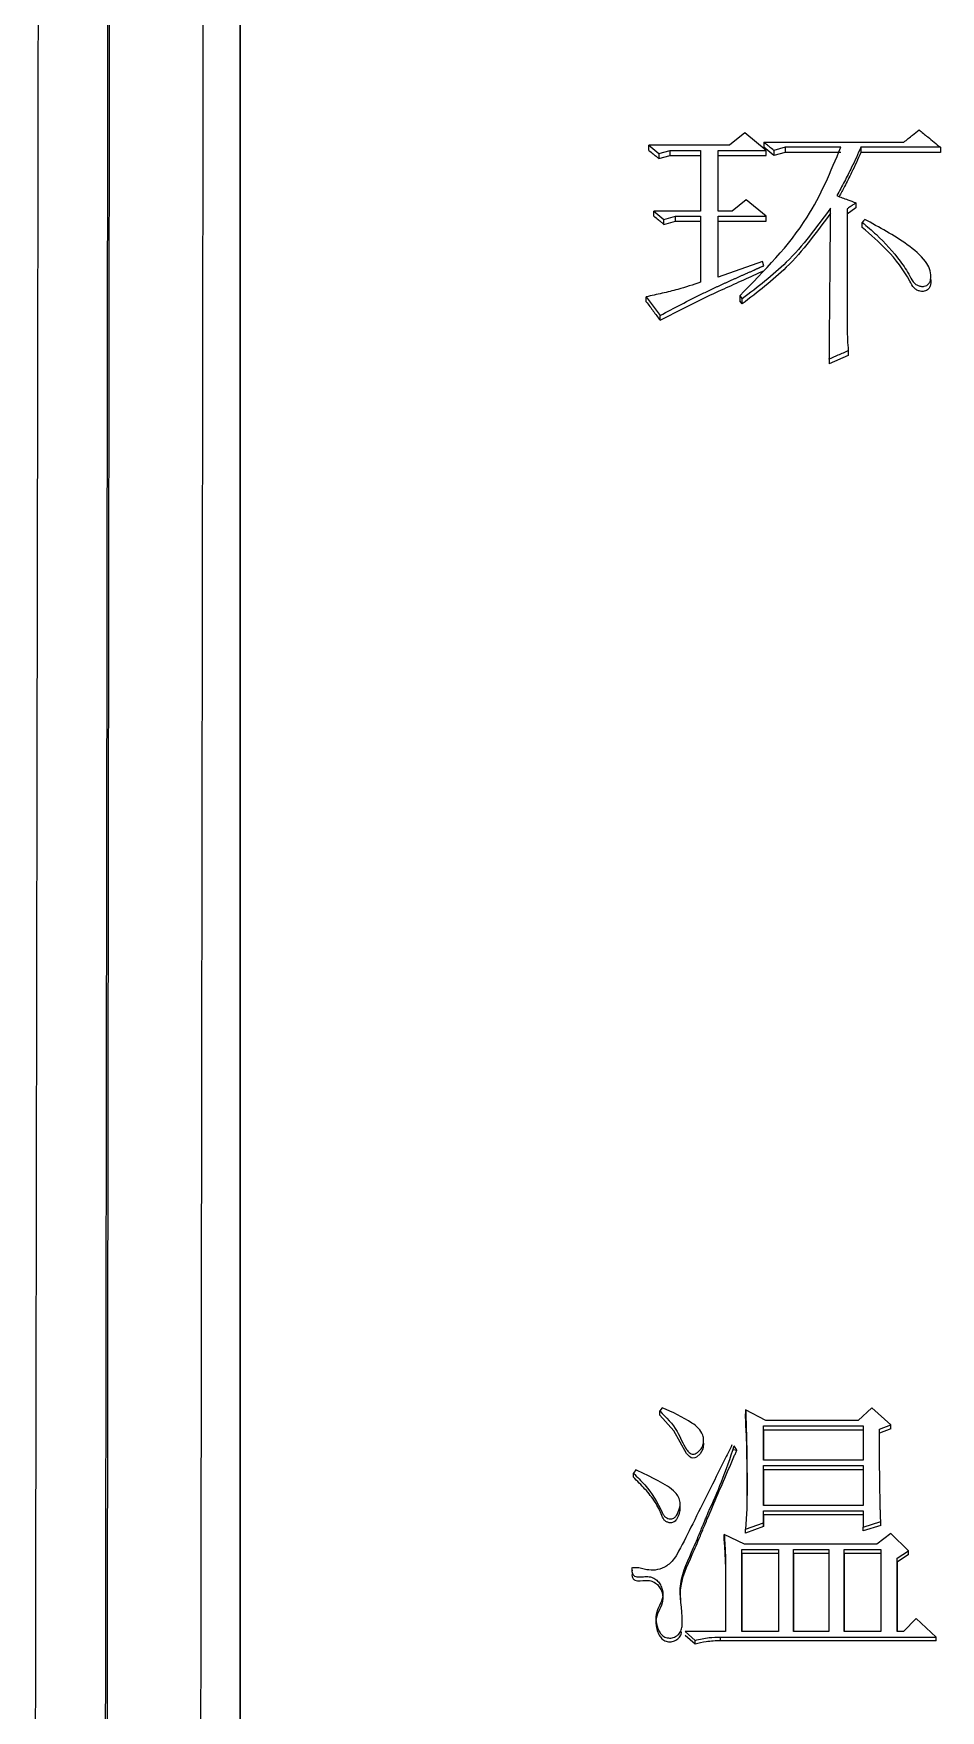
# Model space of a CAD drawing. Header units: millimetres. Extents: x 2180 to 4616, y 795 to 2518.
# Drawn here: x 2628.11 to 2635.89, y 2234.24 to 2248.6 of the extents above; entities that cross this region are included whole.
import ezdxf

# ---------------------------------------------------------------- set-up
doc = ezdxf.new("R2010")
doc.units = ezdxf.units.MM

msp = doc.modelspace()

# ---------------------------------------------------------------- linework, layer by layer
at = {"color": 7, "linetype": 'Continuous', "lineweight": 25}
for p, q in [((2633.387, 2247.645), (2633.473, 2247.574)), ((2634.079, 2247.645), (2633.387, 2247.645)), ((2633.387, 2247.601), (2633.387, 2247.645)), ((2634.209, 2247.75), (2634.079, 2247.645)), ((2634.393, 2247.601), (2634.209, 2247.75)), ((2634.371, 2247.671), (2635.572, 2247.671)), ((2634.371, 2247.671), (2634.371, 2247.627)), ((2633.473, 2247.574), (2633.57, 2247.601)), ((2633.473, 2247.574), (2633.473, 2247.531)), ((2633.473, 2247.531), (2633.57, 2247.557)), ((2633.57, 2247.601), (2633.83, 2247.601)), ((2633.57, 2247.557), (2633.57, 2247.601)), ((2633.57, 2247.557), (2633.83, 2247.557)), ((2633.83, 2247.601), (2633.83, 2247.081)), ((2633.982, 2247.601), (2634.393, 2247.601)), ((2633.982, 2247.081), (2633.982, 2247.601)), ((2633.982, 2247.557), (2633.982, 2247.601)), ((2633.982, 2247.081), (2633.982, 2247.557)), ((2633.982, 2247.557), (2634.393, 2247.557)), ((2634.458, 2247.557), (2634.371, 2247.627)), ((2634.555, 2247.627), (2634.458, 2247.601)), ((2634.458, 2247.601), (2634.458, 2247.557)), ((2634.555, 2247.583), (2634.458, 2247.557)), ((2635.031, 2247.627), (2634.555, 2247.627)), ((2635.031, 2247.583), (2634.555, 2247.583)), ((2635.885, 2247.627), (2635.204, 2247.627)), ((2635.204, 2247.627), (2635.204, 2247.583)), ((2635.885, 2247.583), (2635.204, 2247.583)), ((2633.43, 2247.081), (2633.516, 2247.01)), ((2633.83, 2247.081), (2633.43, 2247.081)), ((2633.43, 2247.038), (2633.43, 2247.081)), ((2634.101, 2247.081), (2633.982, 2247.081)), ((2634.22, 2247.178), (2634.101, 2247.081)), ((2634.393, 2247.037), (2634.22, 2247.178)), ((2635.161, 2247.108), (2635.085, 2247.055)), ((2635.085, 2247.099), (2635.085, 2246.178)), ((2635.085, 2247.099), (2635.085, 2247.055)), ((2635.161, 2247.152), (2635.161, 2247.108)), ((2633.516, 2247.01), (2633.614, 2247.037)), ((2633.516, 2246.967), (2633.516, 2247.01)), ((2633.516, 2246.967), (2633.614, 2246.994)), ((2633.614, 2247.037), (2633.83, 2247.037)), ((2633.614, 2246.994), (2633.614, 2247.037)), ((2633.614, 2246.994), (2633.83, 2246.994)), ((2633.83, 2247.037), (2633.83, 2246.471)), ((2633.982, 2247.037), (2634.393, 2247.037)), ((2633.982, 2246.515), (2633.982, 2247.037)), ((2633.982, 2246.994), (2633.982, 2247.037)), ((2633.982, 2246.515), (2633.982, 2246.994)), ((2633.982, 2246.994), (2634.393, 2246.994)), ((2635.085, 2247.055), (2635.085, 2246.178)), ((2635.215, 2246.941), (2635.215, 2246.984)), ((2634.36, 2246.648), (2633.982, 2246.515)), ((2634.371, 2246.612), (2634.36, 2246.648)), ((2635.774, 2246.619), (2635.774, 2246.625)), ((2633.365, 2246.346), (2633.484, 2246.187)), ((2633.365, 2246.304), (2633.365, 2246.346)), ((2634.165, 2246.355), (2634.187, 2246.329)), ((2634.165, 2246.355), (2634.165, 2246.313)), ((2634.187, 2246.286), (2634.165, 2246.313)), ((2634.187, 2246.286), (2634.187, 2246.329)), ((2633.484, 2246.145), (2633.484, 2246.187)), ((2635.096, 2245.843), (2634.933, 2245.772)), ((2634.933, 2245.813), (2634.933, 2245.772)), ((2635.096, 2245.884), (2635.096, 2245.843)), ((2633.502, 2236.829), (2633.481, 2236.801)), ((2633.481, 2236.766), (2633.481, 2236.801)), ((2634.389, 2236.719), (2634.216, 2236.81)), ((2634.216, 2236.81), (2634.216, 2236.776)), ((2634.22, 2236.614), (2634.216, 2236.776)), ((2635.298, 2236.829), (2635.179, 2236.719)), ((2635.46, 2236.682), (2635.298, 2236.829)), ((2634.368, 2236.673), (2635.222, 2236.673)), ((2634.368, 2236.379), (2634.368, 2236.673)), ((2634.368, 2236.638), (2634.368, 2236.673)), ((2634.368, 2236.638), (2634.368, 2236.379)), ((2635.222, 2236.638), (2634.368, 2236.638)), ((2635.179, 2236.719), (2634.389, 2236.719)), ((2635.222, 2236.673), (2635.222, 2236.379)), ((2635.363, 2236.645), (2635.46, 2236.682)), ((2635.46, 2236.647), (2635.363, 2236.611)), ((2635.46, 2236.647), (2635.46, 2236.682)), ((2633.854, 2236.562), (2633.854, 2236.574)), ((2634.108, 2236.471), (2634.141, 2236.464)), ((2634.141, 2236.464), (2634.119, 2236.503)), ((2635.222, 2236.379), (2634.368, 2236.379)), ((2634.368, 2236.333), (2635.222, 2236.333)), ((2634.368, 2235.992), (2634.368, 2236.333)), ((2634.368, 2236.298), (2634.368, 2236.333)), ((2634.368, 2236.298), (2634.368, 2235.992)), ((2635.222, 2236.298), (2634.368, 2236.298)), ((2635.222, 2236.333), (2635.222, 2235.992)), ((2633.254, 2236.234), (2633.254, 2236.268)), ((2633.654, 2235.976), (2633.654, 2236.01)), ((2634.227, 2235.964), (2634.216, 2235.789)), ((2635.222, 2235.992), (2634.368, 2235.992)), ((2634.368, 2235.946), (2635.222, 2235.946)), ((2634.368, 2235.844), (2634.368, 2235.946)), ((2634.368, 2235.912), (2634.368, 2235.946)), ((2634.368, 2235.912), (2634.368, 2235.811)), ((2635.222, 2235.912), (2634.368, 2235.912)), ((2635.222, 2235.946), (2635.222, 2235.807)), ((2634.206, 2235.66), (2634.032, 2235.743)), ((2634.032, 2235.709), (2634.032, 2235.743)), ((2634.216, 2235.789), (2634.368, 2235.844)), ((2634.368, 2235.811), (2634.216, 2235.755)), ((2634.216, 2235.755), (2634.216, 2235.789)), ((2634.368, 2235.811), (2634.368, 2235.844)), ((2635.222, 2235.807), (2635.374, 2235.853)), ((2635.374, 2235.82), (2635.222, 2235.774)), ((2635.222, 2235.774), (2635.222, 2235.807)), ((2635.46, 2235.752), (2635.341, 2235.66)), ((2635.374, 2235.82), (2635.374, 2235.853)), ((2635.612, 2235.604), (2635.46, 2235.752)), ((2634.184, 2235.614), (2634.498, 2235.614)), ((2634.184, 2234.911), (2634.184, 2235.614)), ((2634.184, 2235.58), (2634.184, 2235.614)), ((2634.184, 2235.58), (2634.184, 2234.911)), ((2634.498, 2235.58), (2634.184, 2235.58)), ((2635.341, 2235.66), (2634.206, 2235.66)), ((2634.498, 2235.614), (2634.498, 2234.911)), ((2634.627, 2235.614), (2634.93, 2235.614)), ((2634.627, 2234.911), (2634.627, 2235.614)), ((2634.627, 2235.58), (2634.627, 2235.614)), ((2634.627, 2235.58), (2634.627, 2234.911)), ((2634.93, 2235.58), (2634.627, 2235.58)), ((2634.93, 2235.614), (2634.93, 2234.911)), ((2635.06, 2235.614), (2635.374, 2235.614)), ((2635.06, 2234.911), (2635.06, 2235.614)), ((2635.06, 2235.58), (2635.06, 2235.614)), ((2635.06, 2235.58), (2635.06, 2234.911)), ((2635.374, 2235.58), (2635.06, 2235.58)), ((2635.374, 2235.614), (2635.374, 2234.911)), ((2635.514, 2235.54), (2635.612, 2235.604)), ((2635.612, 2235.571), (2635.514, 2235.507)), ((2635.612, 2235.571), (2635.612, 2235.604)), ((2634.043, 2235.488), (2634.043, 2235.521)), ((2635.514, 2235.507), (2635.514, 2235.54)), ((2635.677, 2235.022), (2635.569, 2234.911)), ((2635.85, 2234.864), (2635.677, 2235.022)), ((2633.697, 2234.911), (2633.784, 2234.836)), ((2634.043, 2234.911), (2633.697, 2234.911)), ((2633.784, 2234.804), (2633.697, 2234.878)), ((2634, 2234.864), (2635.85, 2234.864)), ((2634, 2234.832), (2634, 2234.864)), ((2634.498, 2234.911), (2634.184, 2234.911)), ((2634.93, 2234.911), (2634.627, 2234.911)), ((2635.374, 2234.911), (2635.06, 2234.911)), ((2635.569, 2234.911), (2635.514, 2234.911)), ((2635.85, 2234.832), (2635.85, 2234.864)), ((2633.784, 2234.804), (2633.784, 2234.836)), ((2635.85, 2234.832), (2634, 2234.832))]:
    msp.add_line(p, q, dxfattribs=at)
at = {"color": 7, "linetype": 'Continuous', "lineweight": 25, "flags": 128}
for points in [[(2634.393, 2247.557), (2634.393, 2247.579), (2634.393, 2247.601)], [(2634.555, 2247.627), (2634.555, 2247.616), (2634.555, 2247.605), (2634.555, 2247.583)], [(2635.885, 2247.627), (2635.885, 2247.605), (2635.885, 2247.583)], [(2634.393, 2246.994), (2634.393, 2247.004), (2634.393, 2247.021), (2634.393, 2247.037)], [(2635.236, 2247.01), (2635.226, 2246.997), (2635.215, 2246.984)], [(2633.852, 2236.538), (2633.856, 2236.516), (2633.849, 2236.473), (2633.827, 2236.434), (2633.795, 2236.406), (2633.78, 2236.399), (2633.765, 2236.397), (2633.749, 2236.401), (2633.734, 2236.41), (2633.709, 2236.438), (2633.6, 2236.631), (2633.481, 2236.766), (2633.481, 2236.766)], [(2633.275, 2236.296), (2633.27, 2236.289), (2633.262, 2236.278), (2633.254, 2236.268)]]:
    msp.add_lwpolyline(points, dxfattribs=at)
at = {"color": 7, "linetype": 'Continuous', "lineweight": 25}
for points, knots in [([(2629.883, 2289.699), (2629.883, 2289.595), (2629.883, 2289.074), (2629.883, 2287.708), (2629.883, 2285.548), (2629.883, 2282.929), (2629.883, 2280.467), (2629.883, 2276.959), (2629.883, 2273.816), (2629.883, 2269.501), (2629.883, 2264.814), (2629.884, 2259.682), (2629.884, 2254.258), (2629.884, 2249.699), (2629.884, 2243.777), (2629.884, 2238.871), (2629.884, 2232.192), (2629.884, 2227.899), (2629.884, 2224.898)], [0, 0, 0, 0, 0.020124, 0.100733, 0.181328, 0.221587, 0.302184, 0.342442, 0.423039, 0.463298, 0.543894, 0.624491, 0.664749, 0.745346, 0.785604, 0.8662, 0.906458, 1, 1, 1, 1]), ([(2628.214, 2288.751), (2628.215, 2288.78), (2628.215, 2288.868), (2628.214, 2287.882), (2628.211, 2285.869), (2628.206, 2282.806), (2628.201, 2279.418), (2628.196, 2276.08), (2628.191, 2273.011), (2628.185, 2269.367), (2628.179, 2265.097), (2628.172, 2260.451), (2628.164, 2255.504), (2628.156, 2250.334), (2628.147, 2244.649), (2628.137, 2238.452), (2628.126, 2231.769), (2628.119, 2227.078), (2628.115, 2224.684)], [0, 0, 0, 0, 0.039342, 0.122943, 0.206183, 0.289063, 0.371582, 0.416612, 0.465601, 0.518547, 0.575452, 0.636313, 0.690059, 0.746552, 0.805793, 0.867782, 0.932518, 1, 1, 1, 1]), ([(2628.72, 2224.548), (2628.724, 2227.847), (2628.733, 2234.446), (2628.746, 2243.876), (2628.758, 2252.757), (2628.769, 2260.914), (2628.779, 2268.215), (2628.787, 2274.532), (2628.794, 2279.756), (2628.799, 2283.804), (2628.802, 2286.208), (2628.803, 2287.522), (2628.803, 2287.843), (2628.804, 2288.004)], [0, 0, 0, 0, 0.0981345, 0.196269, 0.2944034, 0.3925379, 0.4906723, 0.5888066, 0.686941, 0.7850753, 0.8832097, 0.9416048, 1, 1, 1, 1]), ([(2628.734, 2224.5), (2628.737, 2226.885), (2628.744, 2231.592), (2628.753, 2238.341), (2628.761, 2244.684), (2628.769, 2250.579), (2628.777, 2256.009), (2628.784, 2261.742), (2628.792, 2267.511), (2628.799, 2272.991), (2628.805, 2277.458), (2628.81, 2280.981), (2628.813, 2283.644), (2628.815, 2285.544), (2628.816, 2286.775), (2628.817, 2287.289), (2628.817, 2287.439), (2628.817, 2287.464)], [0, 0, 0, 0, 0.07139, 0.140843, 0.208359, 0.273937, 0.337578, 0.399281, 0.488173, 0.572709, 0.652888, 0.72871, 0.800173, 0.867277, 0.930021, 0.988406, 1, 1, 1, 1]), ([(2629.615, 2286.681), (2629.615, 2286.588), (2629.615, 2286.418), (2629.615, 2285.971), (2629.614, 2285.43), (2629.613, 2284.754), (2629.612, 2283.947), (2629.611, 2283.007), (2629.61, 2281.935), (2629.608, 2280.226), (2629.604, 2277.539), (2629.599, 2273.39), (2629.593, 2268.173), (2629.585, 2262.566), (2629.578, 2256.889), (2629.57, 2251.422), (2629.562, 2245.409), (2629.553, 2238.862), (2629.543, 2231.819), (2629.536, 2226.876), (2629.533, 2224.362)], [0, 0, 0, 0, 0.037781, 0.069081, 0.100468, 0.131943, 0.163506, 0.195157, 0.226895, 0.258722, 0.330934, 0.408983, 0.49287, 0.582593, 0.645672, 0.711347, 0.779618, 0.850484, 0.923944, 1, 1, 1, 1]), ([(2629.884, 2224.797), (2629.884, 2225.445), (2629.884, 2228.685), (2629.884, 2234.45), (2629.884, 2240.667), (2629.884, 2246.702), (2629.884, 2251.332), (2629.884, 2255.143), (2629.884, 2256.586), (2629.884, 2256.983)], [0, 0, 0, 0, 0.056256, 0.281605, 0.506911, 0.619454, 0.844767, 0.95731, 1, 1, 1, 1]), ([(2634.458, 2247.601), (2634.445, 2247.611), (2634.425, 2247.628), (2634.396, 2247.651), (2634.379, 2247.664), (2634.371, 2247.671)], [0, 0, 0, 0, 0.428361, 0.714181, 1, 1, 1, 1]), ([(2635.572, 2247.671), (2635.584, 2247.681), (2635.609, 2247.702), (2635.652, 2247.737), (2635.683, 2247.762), (2635.702, 2247.777)], [0, 0, 0, 0, 0.288432, 0.576865, 1, 1, 1, 1]), ([(2635.702, 2247.777), (2635.726, 2247.756), (2635.77, 2247.721), (2635.831, 2247.672), (2635.867, 2247.642), (2635.885, 2247.627)], [0, 0, 0, 0, 0.407194, 0.703597, 1, 1, 1, 1]), ([(2633.387, 2247.601), (2633.399, 2247.591), (2633.42, 2247.574), (2633.448, 2247.551), (2633.465, 2247.537), (2633.473, 2247.531)], [0, 0, 0, 0, 0.4286084, 0.7143042, 1, 1, 1, 1]), ([(2634.165, 2246.355), (2634.377, 2246.57), (2634.751, 2246.949), (2634.946, 2247.421), (2635.031, 2247.627)], [0, 0, 0, 0, 0.564597, 1, 1, 1, 1]), ([(2635.204, 2247.627), (2635.178, 2247.57), (2635.133, 2247.471), (2635.063, 2247.334), (2635.02, 2247.254), (2634.998, 2247.213)], [0, 0, 0, 0, 0.409741, 0.70481, 1, 1, 1, 1]), ([(2635.204, 2247.583), (2635.178, 2247.526), (2635.133, 2247.427), (2635.069, 2247.302), (2635.033, 2247.234), (2635.018, 2247.206)], [0, 0, 0, 0, 0.449925, 0.773337, 1, 1, 1, 1]), ([(2634.998, 2247.213), (2635.014, 2247.207), (2635.044, 2247.196), (2635.099, 2247.175), (2635.137, 2247.16), (2635.161, 2247.152)], [0, 0, 0, 0, 0.283862, 0.567725, 1, 1, 1, 1]), ([(2634.944, 2247.107), (2634.826, 2246.946), (2634.614, 2246.654), (2634.318, 2246.429), (2634.187, 2246.329)], [0, 0, 0, 0, 0.555449, 1, 1, 1, 1]), ([(2634.944, 2247.064), (2634.826, 2246.902), (2634.614, 2246.611), (2634.318, 2246.386), (2634.187, 2246.286)], [0, 0, 0, 0, 0.555388, 1, 1, 1, 1]), ([(2634.933, 2245.813), (2634.934, 2245.822), (2634.934, 2245.847), (2634.934, 2245.882), (2634.934, 2245.924), (2634.935, 2245.967), (2634.935, 2246.01), (2634.935, 2246.052), (2634.936, 2246.086), (2634.936, 2246.129), (2634.936, 2246.172), (2634.937, 2246.214), (2634.937, 2246.257), (2634.937, 2246.291), (2634.938, 2246.334), (2634.938, 2246.368), (2634.938, 2246.41), (2634.939, 2246.453), (2634.939, 2246.495), (2634.939, 2246.538), (2634.94, 2246.572), (2634.94, 2246.615), (2634.94, 2246.657), (2634.941, 2246.7), (2634.941, 2246.742), (2634.941, 2246.776), (2634.942, 2246.818), (2634.942, 2246.852), (2634.942, 2246.895), (2634.943, 2246.929), (2634.943, 2246.971), (2634.944, 2247.028), (2634.944, 2247.076), (2634.944, 2247.107)], [0, 0, 0, 0, 0.019729, 0.059186, 0.078915, 0.118372, 0.157829, 0.177558, 0.217015, 0.236744, 0.276201, 0.315659, 0.335387, 0.374845, 0.394573, 0.43403, 0.453759, 0.493216, 0.532674, 0.552402, 0.59186, 0.611588, 0.651046, 0.690503, 0.710232, 0.749689, 0.769418, 0.808875, 0.828604, 0.868061, 0.88779, 0.927247, 1, 1, 1, 1]), ([(2635.161, 2247.152), (2635.154, 2247.147), (2635.139, 2247.136), (2635.113, 2247.118), (2635.094, 2247.105), (2635.085, 2247.099)], [0, 0, 0, 0, 0.250001, 0.6250002, 1, 1, 1, 1]), ([(2633.43, 2247.038), (2633.442, 2247.028), (2633.463, 2247.011), (2633.492, 2246.987), (2633.508, 2246.974), (2633.516, 2246.967)], [0, 0, 0, 0, 0.428608, 0.714304, 1, 1, 1, 1]), ([(2635.215, 2246.984), (2635.256, 2246.95), (2635.376, 2246.848), (2635.515, 2246.694), (2635.612, 2246.548), (2635.65, 2246.47), (2635.687, 2246.444), (2635.716, 2246.435), (2635.744, 2246.435), (2635.768, 2246.443), (2635.786, 2246.458), (2635.8, 2246.483), (2635.806, 2246.528), (2635.797, 2246.588), (2635.735, 2246.688), (2635.605, 2246.795), (2635.424, 2246.908), (2635.299, 2246.976), (2635.236, 2247.01)], [0, 0, 0, 0, 0.09565, 0.280795, 0.373244, 0.419662, 0.436462, 0.4533, 0.470465, 0.483389, 0.496387, 0.510841, 0.535897, 0.579802, 0.622961, 0.750748, 0.875017, 1, 1, 1, 1]), ([(2635.8, 2246.5), (2635.801, 2246.493), (2635.805, 2246.475), (2635.801, 2246.447), (2635.791, 2246.423), (2635.776, 2246.406), (2635.757, 2246.397), (2635.735, 2246.392), (2635.709, 2246.394), (2635.683, 2246.403), (2635.649, 2246.431), (2635.584, 2246.559), (2635.446, 2246.742), (2635.288, 2246.878), (2635.215, 2246.941)], [0, 0, 0, 0, 0.025638, 0.062848, 0.09324, 0.114417, 0.135605, 0.157562, 0.183803, 0.214117, 0.245018, 0.322491, 0.688269, 1, 1, 1, 1]), ([(2633.484, 2246.187), (2633.604, 2246.25), (2633.738, 2246.322), (2633.884, 2246.392), (2633.914, 2246.406), (2633.937, 2246.417), (2633.96, 2246.428), (2633.98, 2246.437), (2633.999, 2246.446), (2634.014, 2246.453), (2634.03, 2246.46), (2634.041, 2246.465), (2634.053, 2246.47), (2634.068, 2246.478), (2634.084, 2246.485), (2634.099, 2246.492), (2634.111, 2246.497), (2634.123, 2246.502), (2634.138, 2246.509), (2634.154, 2246.516), (2634.169, 2246.523), (2634.181, 2246.528), (2634.196, 2246.535), (2634.212, 2246.542), (2634.228, 2246.549), (2634.239, 2246.554), (2634.251, 2246.559), (2634.263, 2246.564), (2634.274, 2246.57), (2634.284, 2246.574), (2634.292, 2246.577), (2634.298, 2246.58), (2634.303, 2246.583), (2634.311, 2246.586), (2634.319, 2246.589), (2634.327, 2246.593), (2634.333, 2246.595), (2634.338, 2246.598), (2634.346, 2246.601), (2634.354, 2246.605), (2634.363, 2246.609), (2634.368, 2246.611), (2634.371, 2246.612)], [0, 0, 0, 0, 0.414083, 0.465835, 0.49171, 0.517586, 0.543462, 0.569338, 0.582276, 0.608151, 0.621089, 0.634027, 0.646965, 0.659903, 0.685779, 0.698716, 0.711654, 0.724592, 0.73753, 0.763406, 0.776344, 0.789282, 0.802219, 0.828095, 0.841033, 0.853971, 0.866909, 0.879847, 0.892784, 0.905722, 0.912191, 0.91866, 0.925129, 0.931598, 0.944536, 0.951005, 0.957474, 0.963943, 0.970412, 0.98335, 0.989818, 1, 1, 1, 1]), ([(2633.484, 2246.145), (2633.604, 2246.208), (2633.784, 2246.302), (2634.026, 2246.413), (2634.201, 2246.493), (2634.314, 2246.544), (2634.371, 2246.57)], [0, 0, 0, 0, 0.414296, 0.62139, 0.810694, 1, 1, 1, 1]), ([(2633.83, 2246.471), (2633.765, 2246.45), (2633.657, 2246.414), (2633.501, 2246.376), (2633.41, 2246.356), (2633.365, 2246.346)], [0, 0, 0, 0, 0.424962, 0.712284, 1, 1, 1, 1]), ([(2633.365, 2246.304), (2633.385, 2246.277), (2633.415, 2246.238), (2633.454, 2246.184), (2633.474, 2246.158), (2633.484, 2246.145)], [0, 0, 0, 0, 0.5, 0.75, 1, 1, 1, 1]), ([(2635.085, 2246.178), (2635.085, 2246.143), (2635.086, 2246.077), (2635.088, 2245.979), (2635.093, 2245.916), (2635.096, 2245.884)], [0, 0, 0, 0, 0.355817, 0.677713, 1, 1, 1, 1]), ([(2635.096, 2245.884), (2635.081, 2245.878), (2635.051, 2245.865), (2634.997, 2245.841), (2634.958, 2245.824), (2634.933, 2245.813)], [0, 0, 0, 0, 0.277507, 0.555013, 1, 1, 1, 1]), ([(2633.481, 2236.801), (2633.536, 2236.746), (2633.633, 2236.649), (2633.68, 2236.509), (2633.727, 2236.448), (2633.748, 2236.434), (2633.766, 2236.43), (2633.785, 2236.434), (2633.807, 2236.447), (2633.831, 2236.47), (2633.852, 2236.506), (2633.858, 2236.551), (2633.85, 2236.603), (2633.814, 2236.655), (2633.701, 2236.741), (2633.59, 2236.79), (2633.502, 2236.829)], [0, 0, 0, 0, 0.207426, 0.3671791, 0.4006894, 0.4165576, 0.4312681, 0.4480728, 0.4666486, 0.4972467, 0.5385204, 0.578669, 0.62014, 0.6824247, 0.7472329, 1, 1, 1, 1]), ([(2634.216, 2236.81), (2634.216, 2236.806), (2634.217, 2236.799), (2634.217, 2236.788), (2634.217, 2236.777), (2634.218, 2236.764), (2634.218, 2236.75), (2634.219, 2236.737), (2634.219, 2236.723), (2634.22, 2236.705), (2634.22, 2236.683), (2634.221, 2236.656), (2634.222, 2236.629), (2634.223, 2236.576), (2634.225, 2236.513), (2634.226, 2236.45), (2634.226, 2236.419), (2634.227, 2236.397), (2634.227, 2236.374), (2634.227, 2236.347), (2634.227, 2236.321), (2634.227, 2236.294), (2634.228, 2236.267), (2634.228, 2236.24), (2634.228, 2236.213), (2634.228, 2236.186), (2634.228, 2236.164), (2634.228, 2236.146), (2634.228, 2236.132), (2634.228, 2236.119), (2634.228, 2236.105), (2634.228, 2236.092), (2634.228, 2236.078), (2634.227, 2236.065), (2634.227, 2236.051), (2634.227, 2236.038), (2634.227, 2236.025), (2634.227, 2236.013), (2634.227, 2236.004), (2634.227, 2235.998), (2634.227, 2235.991), (2634.227, 2235.984), (2634.227, 2235.979), (2634.227, 2235.972), (2634.227, 2235.967), (2634.227, 2235.964)], [0, 0, 0, 0, 0.015876, 0.023814, 0.03969, 0.055566, 0.071442, 0.087319, 0.103195, 0.119071, 0.150823, 0.182575, 0.214327, 0.246079, 0.373089, 0.436594, 0.468346, 0.484222, 0.515974, 0.547726, 0.579478, 0.611231, 0.642983, 0.674735, 0.706487, 0.738239, 0.769992, 0.785868, 0.801744, 0.81762, 0.833496, 0.849372, 0.865248, 0.881124, 0.897, 0.912877, 0.928753, 0.944629, 0.952567, 0.960505, 0.968443, 0.976381, 0.984319, 0.988288, 1, 1, 1, 1]), ([(2634.22, 2236.644), (2634.22, 2236.644), (2634.22, 2236.644), (2634.22, 2236.644), (2634.22, 2236.641), (2634.222, 2236.545), (2634.226, 2236.376), (2634.227, 2236.186), (2634.227, 2236.088), (2634.227, 2236.036), (2634.227, 2236.015), (2634.227, 2236.002), (2634.227, 2235.999), (2634.227, 2235.997)], [0, 0, 0, 0, 0.0012066, 0.0038888, 0.0070276, 0.0251953, 0.4754973, 0.6955221, 0.8591886, 0.9021553, 0.9375917, 0.968739, 1, 1, 1, 1]), ([(2635.374, 2235.853), (2635.374, 2235.858), (2635.373, 2235.871), (2635.372, 2235.892), (2635.372, 2235.918), (2635.371, 2235.939), (2635.37, 2235.956), (2635.37, 2235.969), (2635.37, 2235.982), (2635.369, 2235.995), (2635.369, 2236.008), (2635.369, 2236.02), (2635.368, 2236.033), (2635.368, 2236.059), (2635.366, 2236.149), (2635.365, 2236.252), (2635.364, 2236.341), (2635.364, 2236.367), (2635.364, 2236.38), (2635.364, 2236.393), (2635.364, 2236.405), (2635.364, 2236.418), (2635.364, 2236.431), (2635.364, 2236.444), (2635.364, 2236.457), (2635.363, 2236.469), (2635.363, 2236.482), (2635.363, 2236.495), (2635.363, 2236.508), (2635.363, 2236.521), (2635.363, 2236.531), (2635.363, 2236.54), (2635.363, 2236.546), (2635.363, 2236.553), (2635.363, 2236.559), (2635.363, 2236.566), (2635.363, 2236.572), (2635.363, 2236.578), (2635.363, 2236.585), (2635.363, 2236.591), (2635.363, 2236.598), (2635.363, 2236.604), (2635.363, 2236.61), (2635.363, 2236.617), (2635.363, 2236.623), (2635.363, 2236.63), (2635.363, 2236.637), (2635.363, 2236.642), (2635.363, 2236.645)], [0, 0, 0, 0, 0.016204, 0.048613, 0.081022, 0.11343, 0.129634, 0.145839, 0.162043, 0.178247, 0.194452, 0.210656, 0.22686, 0.243065, 0.307882, 0.567153, 0.631971, 0.648175, 0.664379, 0.680584, 0.696788, 0.712992, 0.729197, 0.745401, 0.761605, 0.777809, 0.794014, 0.810218, 0.826422, 0.842627, 0.858831, 0.866933, 0.875035, 0.883137, 0.89124, 0.899342, 0.907444, 0.915546, 0.923648, 0.93175, 0.939853, 0.947955, 0.956057, 0.964159, 0.972261, 0.980363, 0.988466, 1, 1, 1, 1]), ([(2634.099, 2236.511), (2634.077, 2236.466), (2633.965, 2236.241), (2633.813, 2235.936), (2633.671, 2235.65), (2633.598, 2235.519), (2633.527, 2235.46), (2633.446, 2235.434), (2633.362, 2235.439), (2633.296, 2235.463), (2633.251, 2235.456), (2633.237, 2235.455)], [0, 0, 0, 0, 0.102395, 0.511938, 0.690628, 0.751585, 0.813368, 0.867382, 0.913423, 0.973554, 1, 1, 1, 1]), ([(2633.243, 2235.438), (2633.242, 2235.431), (2633.241, 2235.418), (2633.248, 2235.403), (2633.256, 2235.393), (2633.267, 2235.384), (2633.291, 2235.377), (2633.322, 2235.38), (2633.349, 2235.382), (2633.378, 2235.384), (2633.411, 2235.378), (2633.448, 2235.359), (2633.477, 2235.329), (2633.496, 2235.292), (2633.507, 2235.252), (2633.508, 2235.198), (2633.479, 2235.135), (2633.443, 2235.06), (2633.448, 2234.976), (2633.47, 2234.916), (2633.497, 2234.883), (2633.514, 2234.869), (2633.533, 2234.86), (2633.554, 2234.856), (2633.576, 2234.855), (2633.597, 2234.86), (2633.617, 2234.869), (2633.635, 2234.881), (2633.65, 2234.897), (2633.666, 2234.921), (2633.687, 2235.051), (2633.616, 2235.283), (2633.732, 2235.544), (2633.812, 2235.727), (2633.85, 2235.822), (2633.871, 2235.872), (2633.883, 2235.901), (2633.929, 2236.007), (2634.02, 2236.206), (2634.085, 2236.399), (2634.119, 2236.503)], [0, 0, 0, 0, 0.007379, 0.015024, 0.018576, 0.022154, 0.030149, 0.045285, 0.055171, 0.060604, 0.076118, 0.091429, 0.106287, 0.12239, 0.137957, 0.153423, 0.184306, 0.215478, 0.246922, 0.278293, 0.286938, 0.294859, 0.302435, 0.3101, 0.317992, 0.325694, 0.333597, 0.342062, 0.35006, 0.357798, 0.37381, 0.499189, 0.624194, 0.686833, 0.729214, 0.742073, 0.749377, 0.764857, 0.87447, 1, 1, 1, 1]), ([(2633.661, 2235.164), (2633.659, 2235.198), (2633.651, 2235.339), (2633.739, 2235.523), (2633.816, 2235.703), (2633.857, 2235.803), (2633.939, 2236), (2634.027, 2236.2), (2634.11, 2236.394), (2634.132, 2236.444), (2634.138, 2236.458), (2634.14, 2236.462), (2634.14, 2236.463), (2634.141, 2236.464)], [0, 0, 0, 0, 0.0723388, 0.3043659, 0.4203223, 0.4959104, 0.5362252, 0.8787778, 0.9670552, 0.9904441, 0.9969511, 0.9989078, 1, 1, 1, 1]), ([(2633.254, 2236.268), (2633.287, 2236.236), (2633.389, 2236.137), (2633.468, 2236.008), (2633.512, 2235.908), (2633.529, 2235.89), (2633.55, 2235.879), (2633.572, 2235.876), (2633.592, 2235.879), (2633.61, 2235.889), (2633.633, 2235.918), (2633.65, 2235.962), (2633.658, 2236.016), (2633.644, 2236.064), (2633.588, 2236.136), (2633.457, 2236.21), (2633.34, 2236.266), (2633.275, 2236.296)], [0, 0, 0, 0, 0.118686, 0.359193, 0.382947, 0.402076, 0.42122, 0.441111, 0.455767, 0.470498, 0.490907, 0.5484, 0.590659, 0.633123, 0.67426, 0.821853, 1, 1, 1, 1]), ([(2633.653, 2235.976), (2633.653, 2235.964), (2633.652, 2235.933), (2633.637, 2235.896), (2633.621, 2235.867), (2633.605, 2235.852), (2633.589, 2235.844), (2633.569, 2235.842), (2633.548, 2235.846), (2633.527, 2235.858), (2633.509, 2235.878), (2633.487, 2235.936), (2633.443, 2236.026), (2633.355, 2236.134), (2633.288, 2236.2), (2633.254, 2236.234)], [0, 0, 0, 0, 0.056899, 0.135025, 0.173647, 0.203147, 0.22663, 0.250033, 0.283128, 0.316518, 0.350129, 0.398072, 0.589341, 0.793015, 1, 1, 1, 1]), ([(2634.032, 2235.743), (2634.035, 2235.71), (2634.039, 2235.657), (2634.042, 2235.583), (2634.043, 2235.542), (2634.043, 2235.521)], [0, 0, 0, 0, 0.443386, 0.721661, 1, 1, 1, 1]), ([(2634.043, 2235.488), (2634.043, 2235.521), (2634.042, 2235.574), (2634.037, 2235.648), (2634.034, 2235.689), (2634.032, 2235.709)], [0, 0, 0, 0, 0.443947, 0.721943, 1, 1, 1, 1]), ([(2633.237, 2235.455), (2633.239, 2235.45), (2633.243, 2235.441), (2633.243, 2235.43), (2633.241, 2235.424), (2633.239, 2235.423), (2633.238, 2235.422), (2633.238, 2235.422), (2633.237, 2235.422), (2633.237, 2235.422)], [0, 0, 0, 0, 0.493604, 0.861876, 0.955662, 0.982084, 0.991539, 0.995796, 1, 1, 1, 1]), ([(2634.043, 2235.521), (2634.043, 2235.42), (2634.043, 2235.216), (2634.043, 2235.012), (2634.043, 2234.911)], [0, 0, 0, 0, 0.499996, 1, 1, 1, 1]), ([(2635.514, 2234.911), (2635.514, 2235.003), (2635.514, 2235.213), (2635.514, 2235.423), (2635.514, 2235.54)], [0, 0, 0, 0, 0.44202, 1, 1, 1, 1]), ([(2635.514, 2235.507), (2635.514, 2235.414), (2635.514, 2235.216), (2635.514, 2235.017), (2635.514, 2234.911)], [0, 0, 0, 0, 0.465984, 1, 1, 1, 1]), ([(2633.243, 2235.405), (2633.242, 2235.398), (2633.241, 2235.384), (2633.249, 2235.367), (2633.259, 2235.357), (2633.271, 2235.35), (2633.313, 2235.342), (2633.366, 2235.356), (2633.425, 2235.341), (2633.461, 2235.315), (2633.487, 2235.281), (2633.502, 2235.241), (2633.508, 2235.199), (2633.501, 2235.143), (2633.466, 2235.083), (2633.441, 2235.004), (2633.452, 2234.934), (2633.473, 2234.882), (2633.493, 2234.854), (2633.515, 2234.836), (2633.534, 2234.827), (2633.555, 2234.823), (2633.577, 2234.824), (2633.598, 2234.828), (2633.625, 2234.84), (2633.646, 2234.858), (2633.66, 2234.881), (2633.667, 2234.896), (2633.667, 2234.906), (2633.668, 2234.909)], [0, 0, 0, 0, 0.021977, 0.044085, 0.053985, 0.064273, 0.088224, 0.176711, 0.220203, 0.264353, 0.306517, 0.351961, 0.396252, 0.439352, 0.525251, 0.607696, 0.694473, 0.739882, 0.779597, 0.801371, 0.821997, 0.842752, 0.864889, 0.886343, 0.907126, 0.950116, 0.970156, 0.990518, 1, 1, 1, 1]), ([(2633.784, 2234.836), (2633.823, 2234.846), (2633.895, 2234.862), (2633.968, 2234.864), (2634, 2234.864)], [0, 0, 0, 0, 0.558835, 1, 1, 1, 1]), ([(2634, 2234.832), (2633.959, 2234.831), (2633.886, 2234.829), (2633.815, 2234.812), (2633.784, 2234.804)], [0, 0, 0, 0, 0.561085, 1, 1, 1, 1])]:
    msp.add_open_spline(points, degree=3, knots=knots, dxfattribs=at)

doc.saveas('drawing.dxf')
